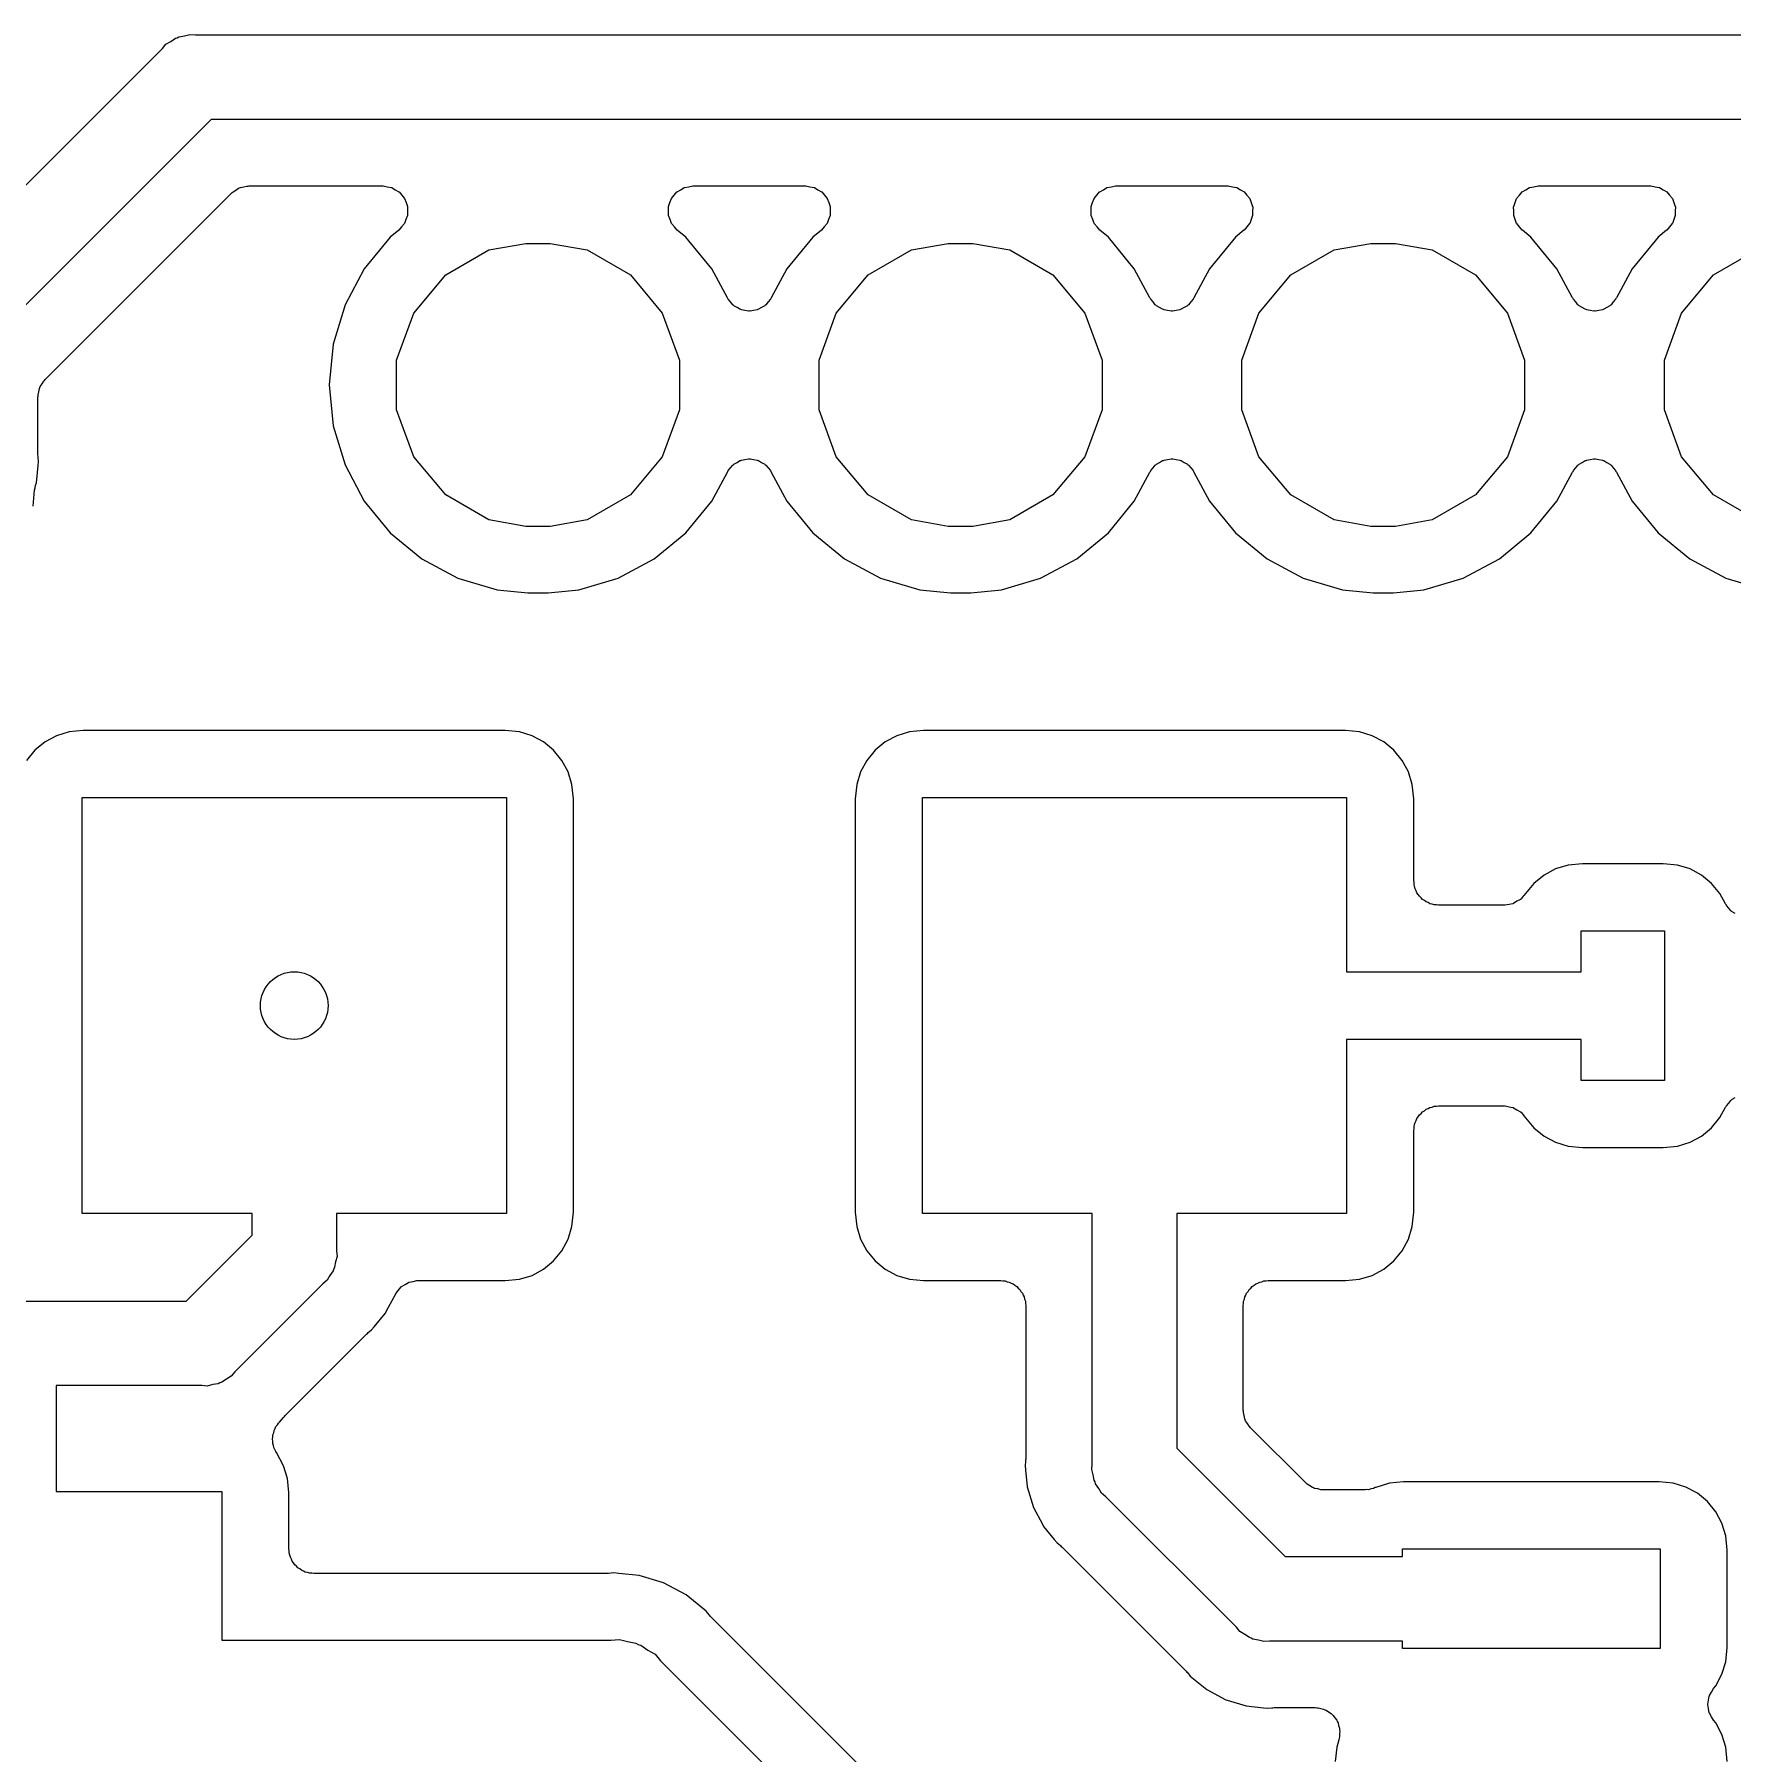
# Model space of a CAD drawing. Extents: x 91 to 190.2, y -113.9 to -59.9.
# Drawn here: x 110.9 to 121.11, y -70.98 to -60.64 of the extents above; entities that cross this region are included whole.
import ezdxf

# ---------------------------------------------------------------- set-up
doc = ezdxf.new("R2010")
doc.units = 0
doc.header["$MEASUREMENT"] = 0
doc.layers.add('BLACK', color=7, linetype='CONTINUOUS')

msp = doc.modelspace()

# ---------------------------------------------------------------- linework, layer by layer
at = {"layer": 'BLACK', "linetype": 'CONTINUOUS'}
for p, q in [((111.772, -60.6576), (111.805, -60.6518)), ((111.805, -60.6518), (111.838, -60.6431)), ((111.838, -60.6431), (111.871, -60.646)), ((111.871, -60.646), (133.947, -60.646)), ((110.098, -62.3026), (111.673, -60.7282)), ((111.673, -60.7282), (111.694, -60.7024)), ((111.694, -60.7024), (111.723, -60.6856)), ((111.723, -60.6856), (111.751, -60.6662)), ((111.751, -60.6662), (111.762, -60.6633)), ((111.762, -60.6633), (111.772, -60.6576)), ((111.965, -61.154), (110.524, -62.5952)), ((126.376, -61.154), (111.965, -61.154)), ((112.097, -61.5891), (112.114, -61.5793)), ((112.114, -61.5793), (112.13, -61.5681)), ((112.13, -61.5681), (112.136, -61.5663)), ((112.136, -61.5663), (112.142, -61.563)), ((112.142, -61.563), (112.161, -61.5596)), ((112.161, -61.5596), (112.18, -61.5546)), ((112.18, -61.5546), (112.187, -61.5551)), ((112.187, -61.5551), (112.193, -61.554)), ((112.193, -61.554), (112.998, -61.554)), ((112.998, -61.554), (112.999, -61.5541)), ((112.999, -61.5541), (112.999, -61.554)), ((112.999, -61.554), (113.024, -61.5587)), ((113.024, -61.5587), (113.049, -61.563)), ((113.049, -61.563), (113.05, -61.5635)), ((113.05, -61.5635), (113.051, -61.5636)), ((113.051, -61.5636), (113.072, -61.5765)), ((113.072, -61.5765), (113.094, -61.5891)), ((114.766, -61.5891), (114.788, -61.5765)), ((114.788, -61.5765), (114.809, -61.5636)), ((114.809, -61.5636), (114.81, -61.5635)), ((114.81, -61.5635), (114.811, -61.563)), ((114.811, -61.563), (114.836, -61.5587)), ((114.836, -61.5587), (114.861, -61.554)), ((114.861, -61.554), (114.861, -61.5541)), ((114.861, -61.5541), (114.862, -61.554)), ((114.862, -61.554), (115.538, -61.554)), ((115.538, -61.554), (115.539, -61.5541)), ((115.539, -61.5541), (115.539, -61.554)), ((115.539, -61.554), (115.564, -61.5587)), ((115.564, -61.5587), (115.589, -61.563)), ((115.589, -61.563), (115.59, -61.5635)), ((115.59, -61.5635), (115.591, -61.5636)), ((115.591, -61.5636), (115.612, -61.5765)), ((115.612, -61.5765), (115.634, -61.5891)), ((117.306, -61.5891), (117.328, -61.5765)), ((117.328, -61.5765), (117.349, -61.5636)), ((117.349, -61.5636), (117.35, -61.5635)), ((117.35, -61.5635), (117.351, -61.563)), ((117.351, -61.563), (117.376, -61.5587)), ((117.376, -61.5587), (117.401, -61.554)), ((117.401, -61.554), (117.401, -61.5541)), ((117.401, -61.5541), (117.402, -61.554)), ((117.402, -61.554), (118.078, -61.554)), ((118.078, -61.554), (118.079, -61.5541)), ((118.079, -61.5541), (118.079, -61.554)), ((118.079, -61.554), (118.104, -61.5587)), ((118.104, -61.5587), (118.129, -61.563)), ((118.129, -61.563), (118.13, -61.5635)), ((118.13, -61.5635), (118.131, -61.5636)), ((118.131, -61.5636), (118.152, -61.5765)), ((118.152, -61.5765), (118.174, -61.5891)), ((119.846, -61.5891), (119.868, -61.5765)), ((119.868, -61.5765), (119.889, -61.5636)), ((119.889, -61.5636), (119.89, -61.5635)), ((119.89, -61.5635), (119.891, -61.563)), ((119.891, -61.563), (119.916, -61.5587)), ((119.916, -61.5587), (119.941, -61.554)), ((119.941, -61.554), (119.941, -61.5541)), ((119.941, -61.5541), (119.942, -61.554)), ((119.942, -61.554), (120.618, -61.554)), ((120.618, -61.554), (120.619, -61.5541)), ((120.619, -61.5541), (120.619, -61.554)), ((120.619, -61.554), (120.644, -61.5587)), ((120.644, -61.5587), (120.669, -61.563)), ((120.669, -61.563), (120.67, -61.5635)), ((120.67, -61.5635), (120.671, -61.5636)), ((120.671, -61.5636), (120.692, -61.5765)), ((120.692, -61.5765), (120.714, -61.5891)), ((110.968, -62.717), (112.087, -61.5979)), ((112.087, -61.5979), (112.092, -61.5941)), ((112.092, -61.5941), (112.097, -61.5891)), ((113.094, -61.5891), (113.095, -61.5897)), ((113.095, -61.5897), (113.095, -61.5902)), ((113.095, -61.5902), (113.111, -61.6096)), ((113.111, -61.6096), (113.128, -61.629)), ((113.128, -61.629), (113.128, -61.6298)), ((113.128, -61.6298), (113.128, -61.6304)), ((113.128, -61.6304), (113.137, -61.6543)), ((113.137, -61.6543), (113.145, -61.678)), ((113.145, -61.678), (113.145, -61.6788)), ((113.145, -61.6788), (113.146, -61.6796)), ((113.146, -61.6796), (113.145, -61.7049)), ((114.714, -61.6796), (114.715, -61.6788)), ((114.715, -61.7049), (114.714, -61.6796)), ((114.715, -61.678), (114.723, -61.6543)), ((114.715, -61.6788), (114.715, -61.678)), ((114.723, -61.6543), (114.732, -61.6304)), ((114.732, -61.629), (114.749, -61.6096)), ((114.732, -61.6298), (114.732, -61.629)), ((114.732, -61.6304), (114.732, -61.6298)), ((114.749, -61.6096), (114.765, -61.5902)), ((114.765, -61.5897), (114.766, -61.5891)), ((114.765, -61.5902), (114.765, -61.5897)), ((115.634, -61.5891), (115.635, -61.5897)), ((115.635, -61.5897), (115.635, -61.5902)), ((115.635, -61.5902), (115.651, -61.6096)), ((115.651, -61.6096), (115.668, -61.629)), ((115.668, -61.629), (115.668, -61.6298)), ((115.668, -61.6298), (115.668, -61.6304)), ((115.668, -61.6304), (115.677, -61.6543)), ((115.677, -61.6543), (115.685, -61.678)), ((115.685, -61.678), (115.685, -61.6788)), ((115.685, -61.6788), (115.686, -61.6796)), ((115.686, -61.6796), (115.685, -61.7049)), ((117.254, -61.6796), (117.255, -61.6788)), ((117.255, -61.7049), (117.254, -61.6796)), ((117.255, -61.678), (117.263, -61.6543)), ((117.255, -61.6788), (117.255, -61.678)), ((117.263, -61.6543), (117.272, -61.6304)), ((117.272, -61.629), (117.289, -61.6096)), ((117.272, -61.6298), (117.272, -61.629)), ((117.272, -61.6304), (117.272, -61.6298)), ((117.289, -61.6096), (117.305, -61.5902)), ((117.305, -61.5897), (117.306, -61.5891)), ((117.305, -61.5902), (117.305, -61.5897)), ((118.174, -61.5891), (118.175, -61.5897)), ((118.175, -61.5897), (118.175, -61.5902)), ((118.175, -61.5902), (118.191, -61.6096)), ((118.191, -61.6096), (118.208, -61.629)), ((118.208, -61.629), (118.208, -61.6298)), ((118.208, -61.6298), (118.208, -61.6304)), ((118.208, -61.6304), (118.217, -61.6543)), ((118.217, -61.6543), (118.225, -61.678)), ((118.225, -61.678), (118.225, -61.6788)), ((118.225, -61.6788), (118.226, -61.6796)), ((118.226, -61.6796), (118.225, -61.7049)), ((119.794, -61.6796), (119.795, -61.6788)), ((119.795, -61.7049), (119.794, -61.6796)), ((119.795, -61.678), (119.803, -61.6543)), ((119.795, -61.6788), (119.795, -61.678)), ((119.803, -61.6543), (119.812, -61.6304)), ((119.812, -61.629), (119.829, -61.6096)), ((119.812, -61.6298), (119.812, -61.629)), ((119.812, -61.6304), (119.812, -61.6298)), ((119.829, -61.6096), (119.845, -61.5902)), ((119.845, -61.5897), (119.846, -61.5891)), ((119.845, -61.5902), (119.845, -61.5897)), ((120.714, -61.5891), (120.715, -61.5897)), ((120.715, -61.5897), (120.715, -61.5902)), ((120.715, -61.5902), (120.731, -61.6096)), ((120.731, -61.6096), (120.748, -61.629)), ((120.748, -61.629), (120.748, -61.6298)), ((120.748, -61.6298), (120.748, -61.6304)), ((120.748, -61.6304), (120.757, -61.6543)), ((120.757, -61.6543), (120.765, -61.678)), ((120.765, -61.678), (120.765, -61.6788)), ((120.765, -61.6788), (120.766, -61.6796)), ((120.766, -61.6796), (120.765, -61.7049)), ((113.127, -61.7804), (113.11, -61.7996)), ((113.128, -61.779), (113.127, -61.7796)), ((113.127, -61.7796), (113.127, -61.7804)), ((113.136, -61.7553), (113.128, -61.779)), ((113.145, -61.7317), (113.136, -61.7553)), ((113.145, -61.7049), (113.145, -61.73)), ((113.145, -61.73), (113.145, -61.7308)), ((113.145, -61.7308), (113.145, -61.7317)), ((114.715, -61.73), (114.715, -61.7049)), ((114.715, -61.7308), (114.715, -61.73)), ((114.715, -61.7317), (114.715, -61.7308)), ((114.724, -61.7553), (114.715, -61.7317)), ((114.732, -61.779), (114.724, -61.7553)), ((114.733, -61.7796), (114.732, -61.779)), ((114.733, -61.7804), (114.733, -61.7796)), ((114.75, -61.7996), (114.733, -61.7804)), ((115.667, -61.7804), (115.65, -61.7996)), ((115.668, -61.779), (115.667, -61.7796)), ((115.667, -61.7796), (115.667, -61.7804)), ((115.676, -61.7553), (115.668, -61.779)), ((115.685, -61.7317), (115.676, -61.7553)), ((115.685, -61.7049), (115.685, -61.73)), ((115.685, -61.73), (115.685, -61.7308)), ((115.685, -61.7308), (115.685, -61.7317)), ((117.255, -61.73), (117.255, -61.7049)), ((117.255, -61.7308), (117.255, -61.73)), ((117.255, -61.7317), (117.255, -61.7308)), ((117.264, -61.7553), (117.255, -61.7317)), ((117.272, -61.779), (117.264, -61.7553)), ((117.273, -61.7796), (117.272, -61.779)), ((117.273, -61.7804), (117.273, -61.7796)), ((117.29, -61.7996), (117.273, -61.7804)), ((118.207, -61.7804), (118.19, -61.7996)), ((118.208, -61.779), (118.207, -61.7796)), ((118.207, -61.7796), (118.207, -61.7804)), ((118.216, -61.7553), (118.208, -61.779)), ((118.225, -61.7317), (118.216, -61.7553)), ((118.225, -61.7049), (118.225, -61.73)), ((118.225, -61.73), (118.225, -61.7308)), ((118.225, -61.7308), (118.225, -61.7317)), ((119.795, -61.73), (119.795, -61.7049)), ((119.795, -61.7308), (119.795, -61.73)), ((119.795, -61.7317), (119.795, -61.7308)), ((119.804, -61.7553), (119.795, -61.7317)), ((119.812, -61.779), (119.804, -61.7553)), ((119.813, -61.7796), (119.812, -61.779)), ((119.813, -61.7804), (119.813, -61.7796)), ((119.83, -61.7996), (119.813, -61.7804)), ((120.747, -61.7804), (120.73, -61.7996)), ((120.748, -61.779), (120.747, -61.7796)), ((120.747, -61.7796), (120.747, -61.7804)), ((120.756, -61.7553), (120.748, -61.779)), ((120.765, -61.7317), (120.756, -61.7553)), ((120.765, -61.7049), (120.765, -61.73)), ((120.765, -61.73), (120.765, -61.7308)), ((120.765, -61.7308), (120.765, -61.7317)), ((113.042, -61.8618), (112.886, -62.0522)), ((113.093, -61.82), (113.042, -61.8618)), ((113.094, -61.8189), (113.093, -61.8193)), ((113.093, -61.8193), (113.093, -61.82)), ((113.11, -61.7996), (113.094, -61.8189)), ((114.766, -61.8189), (114.75, -61.7996)), ((114.767, -61.8193), (114.766, -61.8189)), ((114.767, -61.82), (114.767, -61.8193)), ((114.818, -61.8618), (114.767, -61.82)), ((114.974, -62.0522), (114.818, -61.8618)), ((115.582, -61.8618), (115.426, -62.0522)), ((115.633, -61.82), (115.582, -61.8618)), ((115.634, -61.8189), (115.633, -61.8193)), ((115.633, -61.8193), (115.633, -61.82)), ((115.65, -61.7996), (115.634, -61.8189)), ((117.306, -61.8189), (117.29, -61.7996)), ((117.307, -61.8193), (117.306, -61.8189)), ((117.307, -61.82), (117.307, -61.8193)), ((117.358, -61.8618), (117.307, -61.82)), ((117.514, -62.0522), (117.358, -61.8618)), ((118.122, -61.8618), (117.966, -62.0522)), ((118.173, -61.82), (118.122, -61.8618)), ((118.174, -61.8189), (118.173, -61.8193)), ((118.173, -61.8193), (118.173, -61.82)), ((118.19, -61.7996), (118.174, -61.8189)), ((119.846, -61.8189), (119.83, -61.7996)), ((119.847, -61.8193), (119.846, -61.8189)), ((119.847, -61.82), (119.847, -61.8193)), ((119.898, -61.8618), (119.847, -61.82)), ((120.054, -62.0522), (119.898, -61.8618)), ((120.662, -61.8618), (120.506, -62.0522)), ((120.713, -61.82), (120.662, -61.8618)), ((120.714, -61.8189), (120.713, -61.8193)), ((120.713, -61.8193), (120.713, -61.82)), ((120.73, -61.7996), (120.714, -61.8189)), ((113.375, -62.0888), (113.635, -61.9389)), ((113.635, -61.9389), (113.856, -61.9)), ((113.856, -61.9), (114.004, -61.9)), ((114.004, -61.9), (114.225, -61.9389)), ((114.225, -61.9389), (114.485, -62.0888)), ((115.915, -62.0888), (116.175, -61.9389)), ((116.175, -61.9389), (116.396, -61.9)), ((116.396, -61.9), (116.544, -61.9)), ((116.544, -61.9), (116.765, -61.9389)), ((116.765, -61.9389), (117.025, -62.0888)), ((118.455, -62.0888), (118.715, -61.9389)), ((118.715, -61.9389), (118.936, -61.9)), ((118.936, -61.9), (119.084, -61.9)), ((119.084, -61.9), (119.305, -61.9389)), ((119.305, -61.9389), (119.565, -62.0888)), ((120.995, -62.0888), (121.255, -61.9389)), ((112.886, -62.0522), (112.77, -62.2693)), ((113.183, -62.3184), (113.375, -62.0888)), ((114.485, -62.0888), (114.677, -62.3184)), ((115.068, -62.2268), (114.974, -62.0522)), ((115.426, -62.0522), (115.332, -62.2268)), ((115.723, -62.3184), (115.915, -62.0888)), ((117.025, -62.0888), (117.217, -62.3184)), ((117.608, -62.2268), (117.514, -62.0522)), ((117.966, -62.0522), (117.872, -62.2268)), ((118.263, -62.3184), (118.455, -62.0888)), ((119.565, -62.0888), (119.757, -62.3184)), ((120.148, -62.2268), (120.054, -62.0522)), ((120.506, -62.0522), (120.412, -62.2268)), ((120.803, -62.3184), (120.995, -62.0888)), ((112.77, -62.2693), (112.698, -62.505)), ((115.071, -62.2307), (115.068, -62.2268)), ((115.073, -62.2353), (115.071, -62.2307)), ((115.087, -62.2511), (115.073, -62.2353)), ((115.1, -62.2678), (115.087, -62.2511)), ((115.104, -62.2704), (115.1, -62.2678)), ((115.107, -62.2741), (115.104, -62.2704)), ((115.126, -62.2841), (115.107, -62.2741)), ((115.144, -62.2953), (115.126, -62.2841)), ((115.149, -62.2963), (115.144, -62.2953)), ((115.153, -62.2987), (115.149, -62.2963)), ((115.174, -62.3017), (115.153, -62.2987)), ((115.195, -62.306), (115.174, -62.3017)), ((115.2, -62.3053), (115.195, -62.306)), ((115.205, -62.306), (115.2, -62.3053)), ((115.226, -62.3017), (115.205, -62.306)), ((115.247, -62.2987), (115.226, -62.3017)), ((115.251, -62.2963), (115.247, -62.2987)), ((115.256, -62.2953), (115.251, -62.2963)), ((115.274, -62.2841), (115.256, -62.2953)), ((115.293, -62.2741), (115.274, -62.2841)), ((115.296, -62.2704), (115.293, -62.2741)), ((115.3, -62.2678), (115.296, -62.2704)), ((115.313, -62.2511), (115.3, -62.2678)), ((115.327, -62.2353), (115.313, -62.2511)), ((115.329, -62.2307), (115.327, -62.2353)), ((115.332, -62.2268), (115.329, -62.2307)), ((117.611, -62.2307), (117.608, -62.2268)), ((117.613, -62.2353), (117.611, -62.2307)), ((117.627, -62.2511), (117.613, -62.2353)), ((117.64, -62.2678), (117.627, -62.2511)), ((117.644, -62.2704), (117.64, -62.2678)), ((117.647, -62.2741), (117.644, -62.2704)), ((117.666, -62.2841), (117.647, -62.2741)), ((117.684, -62.2953), (117.666, -62.2841)), ((117.689, -62.2963), (117.684, -62.2953)), ((117.693, -62.2987), (117.689, -62.2963)), ((117.714, -62.3017), (117.693, -62.2987)), ((117.735, -62.306), (117.714, -62.3017)), ((117.74, -62.3053), (117.735, -62.306)), ((117.745, -62.306), (117.74, -62.3053)), ((117.766, -62.3017), (117.745, -62.306)), ((117.787, -62.2987), (117.766, -62.3017)), ((117.791, -62.2963), (117.787, -62.2987)), ((117.796, -62.2953), (117.791, -62.2963)), ((117.814, -62.2841), (117.796, -62.2953)), ((117.833, -62.2741), (117.814, -62.2841)), ((117.836, -62.2704), (117.833, -62.2741)), ((117.84, -62.2678), (117.836, -62.2704)), ((117.853, -62.2511), (117.84, -62.2678)), ((117.867, -62.2353), (117.853, -62.2511)), ((117.869, -62.2307), (117.867, -62.2353)), ((117.872, -62.2268), (117.869, -62.2307)), ((120.151, -62.2307), (120.148, -62.2268)), ((120.153, -62.2353), (120.151, -62.2307)), ((120.167, -62.2511), (120.153, -62.2353)), ((120.18, -62.2678), (120.167, -62.2511)), ((120.184, -62.2704), (120.18, -62.2678)), ((120.187, -62.2741), (120.184, -62.2704)), ((120.206, -62.2841), (120.187, -62.2741)), ((120.224, -62.2953), (120.206, -62.2841)), ((120.229, -62.2963), (120.224, -62.2953)), ((120.233, -62.2987), (120.229, -62.2963)), ((120.254, -62.3017), (120.233, -62.2987)), ((120.275, -62.306), (120.254, -62.3017)), ((120.28, -62.3053), (120.275, -62.306)), ((120.285, -62.306), (120.28, -62.3053)), ((120.306, -62.3017), (120.285, -62.306)), ((120.327, -62.2987), (120.306, -62.3017)), ((120.331, -62.2963), (120.327, -62.2987)), ((120.336, -62.2953), (120.331, -62.2963)), ((120.354, -62.2841), (120.336, -62.2953)), ((120.373, -62.2741), (120.354, -62.2841)), ((120.376, -62.2704), (120.373, -62.2741)), ((120.38, -62.2678), (120.376, -62.2704)), ((120.393, -62.2511), (120.38, -62.2678)), ((120.407, -62.2353), (120.393, -62.2511)), ((120.409, -62.2307), (120.407, -62.2353)), ((120.412, -62.2268), (120.409, -62.2307)), ((113.08, -62.6001), (113.183, -62.3184)), ((114.677, -62.3184), (114.78, -62.6001)), ((115.62, -62.6001), (115.723, -62.3184)), ((117.217, -62.3184), (117.32, -62.6001)), ((118.16, -62.6001), (118.263, -62.3184)), ((119.757, -62.3184), (119.86, -62.6001)), ((120.7, -62.6001), (120.803, -62.3184)), ((112.698, -62.505), (112.674, -62.75)), ((113.08, -62.8999), (113.08, -62.6001)), ((114.78, -62.6001), (114.78, -62.8999)), ((115.62, -62.8999), (115.62, -62.6001)), ((117.32, -62.6001), (117.32, -62.8999)), ((118.16, -62.8999), (118.16, -62.6001)), ((119.86, -62.6001), (119.86, -62.8999)), ((120.7, -62.8999), (120.7, -62.6001)), ((110.964, -62.7224), (110.968, -62.717)), ((110.924, -62.823), (110.925, -62.8165)), ((110.925, -62.81), (110.93, -62.791)), ((110.925, -62.8165), (110.925, -62.81)), ((110.93, -62.791), (110.933, -62.7717)), ((110.933, -62.7717), (110.936, -62.766)), ((110.936, -62.766), (110.938, -62.7596)), ((110.938, -62.7596), (110.949, -62.7436)), ((110.949, -62.7436), (110.959, -62.7266)), ((110.959, -62.7266), (110.964, -62.7224)), ((112.674, -62.75), (112.698, -62.995)), ((110.924, -63.1705), (110.924, -62.823)), ((113.183, -63.1816), (113.08, -62.8999)), ((114.78, -62.8999), (114.677, -63.1816)), ((115.723, -63.1816), (115.62, -62.8999)), ((117.32, -62.8999), (117.217, -63.1816)), ((118.263, -63.1816), (118.16, -62.8999)), ((119.86, -62.8999), (119.757, -63.1816)), ((120.803, -63.1816), (120.7, -62.8999)), ((112.698, -62.995), (112.77, -63.2307)), ((110.915, -63.3382), (110.925, -63.2348)), ((110.925, -63.1778), (110.924, -63.1705)), ((110.925, -63.1852), (110.925, -63.1778)), ((110.927, -63.21), (110.925, -63.1852)), ((110.925, -63.2348), (110.927, -63.21)), ((110.925, -63.2348), (110.925, -63.2348)), ((110.925, -63.2348), (110.925, -63.2348)), ((112.77, -63.2307), (112.886, -63.4478)), ((113.375, -63.4112), (113.183, -63.1816)), ((114.677, -63.1816), (114.485, -63.4112)), ((115.087, -63.2489), (115.1, -63.2322)), ((115.1, -63.2322), (115.104, -63.2296)), ((115.104, -63.2296), (115.107, -63.2259)), ((115.107, -63.2259), (115.126, -63.2159)), ((115.126, -63.2159), (115.144, -63.2047)), ((115.144, -63.2047), (115.149, -63.2037)), ((115.149, -63.2037), (115.153, -63.2013)), ((115.153, -63.2013), (115.174, -63.1983)), ((115.174, -63.1983), (115.195, -63.194)), ((115.195, -63.194), (115.2, -63.1947)), ((115.2, -63.1947), (115.205, -63.194)), ((115.205, -63.194), (115.226, -63.1983)), ((115.226, -63.1983), (115.247, -63.2013)), ((115.247, -63.2013), (115.251, -63.2037)), ((115.251, -63.2037), (115.256, -63.2047)), ((115.256, -63.2047), (115.274, -63.2159)), ((115.274, -63.2159), (115.293, -63.2259)), ((115.293, -63.2259), (115.296, -63.2296)), ((115.296, -63.2296), (115.3, -63.2322)), ((115.3, -63.2322), (115.313, -63.2489)), ((115.915, -63.4112), (115.723, -63.1816)), ((117.217, -63.1816), (117.025, -63.4112)), ((117.627, -63.2489), (117.64, -63.2322)), ((117.64, -63.2322), (117.644, -63.2296)), ((117.644, -63.2296), (117.647, -63.2259)), ((117.647, -63.2259), (117.666, -63.2159)), ((117.666, -63.2159), (117.684, -63.2047)), ((117.684, -63.2047), (117.689, -63.2037)), ((117.689, -63.2037), (117.693, -63.2013)), ((117.693, -63.2013), (117.714, -63.1983)), ((117.714, -63.1983), (117.735, -63.194)), ((117.735, -63.194), (117.74, -63.1947)), ((117.74, -63.1947), (117.745, -63.194)), ((117.745, -63.194), (117.766, -63.1983)), ((117.766, -63.1983), (117.787, -63.2013)), ((117.787, -63.2013), (117.791, -63.2037)), ((117.791, -63.2037), (117.796, -63.2047)), ((117.796, -63.2047), (117.814, -63.2159)), ((117.814, -63.2159), (117.833, -63.2259)), ((117.833, -63.2259), (117.836, -63.2296)), ((117.836, -63.2296), (117.84, -63.2322)), ((117.84, -63.2322), (117.853, -63.2489)), ((118.455, -63.4112), (118.263, -63.1816)), ((119.757, -63.1816), (119.565, -63.4112)), ((120.167, -63.2489), (120.18, -63.2322)), ((120.18, -63.2322), (120.184, -63.2296)), ((120.184, -63.2296), (120.187, -63.2259)), ((120.187, -63.2259), (120.206, -63.2159)), ((120.206, -63.2159), (120.224, -63.2047)), ((120.224, -63.2047), (120.229, -63.2037)), ((120.229, -63.2037), (120.233, -63.2013)), ((120.233, -63.2013), (120.254, -63.1983)), ((120.254, -63.1983), (120.275, -63.194)), ((120.275, -63.194), (120.28, -63.1947)), ((120.28, -63.1947), (120.285, -63.194)), ((120.285, -63.194), (120.306, -63.1983)), ((120.306, -63.1983), (120.327, -63.2013)), ((120.327, -63.2013), (120.331, -63.2037)), ((120.331, -63.2037), (120.336, -63.2047)), ((120.336, -63.2047), (120.354, -63.2159)), ((120.354, -63.2159), (120.373, -63.2259)), ((120.373, -63.2259), (120.376, -63.2296)), ((120.376, -63.2296), (120.38, -63.2322)), ((120.38, -63.2322), (120.393, -63.2489)), ((120.995, -63.4112), (120.803, -63.1816)), ((110.91, -63.3544), (110.915, -63.3382)), ((114.974, -63.4478), (115.068, -63.2732)), ((115.068, -63.2732), (115.071, -63.2693)), ((115.071, -63.2693), (115.073, -63.2647)), ((115.073, -63.2647), (115.087, -63.2489)), ((115.313, -63.2489), (115.327, -63.2647)), ((115.327, -63.2647), (115.329, -63.2693)), ((115.329, -63.2693), (115.332, -63.2732)), ((115.332, -63.2732), (115.426, -63.4478)), ((117.514, -63.4478), (117.608, -63.2732)), ((117.608, -63.2732), (117.611, -63.2693)), ((117.611, -63.2693), (117.613, -63.2647)), ((117.613, -63.2647), (117.627, -63.2489)), ((117.853, -63.2489), (117.867, -63.2647)), ((117.867, -63.2647), (117.869, -63.2693)), ((117.869, -63.2693), (117.872, -63.2732)), ((117.872, -63.2732), (117.966, -63.4478)), ((120.054, -63.4478), (120.148, -63.2732)), ((120.148, -63.2732), (120.151, -63.2693)), ((120.151, -63.2693), (120.153, -63.2647)), ((120.153, -63.2647), (120.167, -63.2489)), ((120.393, -63.2489), (120.407, -63.2647)), ((120.407, -63.2647), (120.409, -63.2693)), ((120.409, -63.2693), (120.412, -63.2732)), ((120.412, -63.2732), (120.506, -63.4478)), ((110.895, -63.4782), (110.904, -63.3832)), ((110.904, -63.3832), (110.908, -63.369)), ((110.908, -63.369), (110.91, -63.3544)), ((113.635, -63.5611), (113.375, -63.4112)), ((114.485, -63.4112), (114.225, -63.5611)), ((116.175, -63.5611), (115.915, -63.4112)), ((117.025, -63.4112), (116.765, -63.5611)), ((118.715, -63.5611), (118.455, -63.4112)), ((119.565, -63.4112), (119.305, -63.5611)), ((121.255, -63.5611), (120.995, -63.4112)), ((112.886, -63.4478), (113.042, -63.6382)), ((114.818, -63.6382), (114.974, -63.4478)), ((115.426, -63.4478), (115.582, -63.6382)), ((117.358, -63.6382), (117.514, -63.4478)), ((117.966, -63.4478), (118.122, -63.6382)), ((119.898, -63.6382), (120.054, -63.4478)), ((120.506, -63.4478), (120.662, -63.6382)), ((113.042, -63.6382), (113.232, -63.7944)), ((113.856, -63.6), (113.635, -63.5611)), ((114.004, -63.6), (113.856, -63.6)), ((114.225, -63.5611), (114.004, -63.6)), ((114.628, -63.7944), (114.818, -63.6382)), ((115.582, -63.6382), (115.772, -63.7944)), ((116.396, -63.6), (116.175, -63.5611)), ((116.544, -63.6), (116.396, -63.6)), ((116.765, -63.5611), (116.544, -63.6)), ((117.168, -63.7944), (117.358, -63.6382)), ((118.122, -63.6382), (118.312, -63.7944)), ((118.936, -63.6), (118.715, -63.5611)), ((119.084, -63.6), (118.936, -63.6)), ((119.305, -63.5611), (119.084, -63.6)), ((119.708, -63.7944), (119.898, -63.6382)), ((120.662, -63.6382), (120.852, -63.7944)), ((113.232, -63.7944), (113.449, -63.9104)), ((114.411, -63.9104), (114.628, -63.7944)), ((115.772, -63.7944), (115.989, -63.9104)), ((116.951, -63.9104), (117.168, -63.7944)), ((118.312, -63.7944), (118.529, -63.9104)), ((119.491, -63.9104), (119.708, -63.7944)), ((120.852, -63.7944), (121.069, -63.9104)), ((113.449, -63.9104), (113.685, -63.9819)), ((114.175, -63.9819), (114.411, -63.9104)), ((115.989, -63.9104), (116.225, -63.9819)), ((116.715, -63.9819), (116.951, -63.9104)), ((118.529, -63.9104), (118.765, -63.9819)), ((119.255, -63.9819), (119.491, -63.9104)), ((121.069, -63.9104), (121.305, -63.9819)), ((113.685, -63.9819), (113.869, -64)), ((113.869, -64), (113.991, -64)), ((113.991, -64), (114.175, -63.9819)), ((116.225, -63.9819), (116.409, -64)), ((116.409, -64), (116.531, -64)), ((116.531, -64), (116.715, -63.9819)), ((118.765, -63.9819), (118.949, -64)), ((118.949, -64), (119.071, -64)), ((119.071, -64), (119.255, -63.9819)), ((111.036, -64.8587), (110.967, -64.8958)), ((111.112, -64.8358), (111.036, -64.8587)), ((111.197, -64.8273), (111.112, -64.8358)), ((113.733, -64.8273), (111.197, -64.8273)), ((113.818, -64.8358), (113.733, -64.8273)), ((113.894, -64.8587), (113.818, -64.8358)), ((113.963, -64.8958), (113.894, -64.8587)), ((116.086, -64.8587), (116.017, -64.8958)), ((116.162, -64.8358), (116.086, -64.8587)), ((116.247, -64.8273), (116.162, -64.8358)), ((118.783, -64.8273), (116.247, -64.8273)), ((118.868, -64.8358), (118.783, -64.8273)), ((118.944, -64.8587), (118.868, -64.8358)), ((119.013, -64.8958), (118.944, -64.8587)), ((110.906, -64.9458), (110.856, -65.0067)), ((110.967, -64.8958), (110.906, -64.9458)), ((114.024, -64.9458), (113.963, -64.8958)), ((114.074, -65.0067), (114.024, -64.9458)), ((115.956, -64.9458), (115.906, -65.0067)), ((116.017, -64.8958), (115.956, -64.9458)), ((119.074, -64.9458), (119.013, -64.8958)), ((119.124, -65.0067), (119.074, -64.9458)), ((114.111, -65.0762), (114.074, -65.0067)), ((114.134, -65.1516), (114.111, -65.0762)), ((115.869, -65.0762), (115.846, -65.1516)), ((115.906, -65.0067), (115.869, -65.0762)), ((119.161, -65.0762), (119.124, -65.0067)), ((119.184, -65.1516), (119.161, -65.0762)), ((114.143, -65.2374), (114.134, -65.1516)), ((115.846, -65.1516), (115.837, -65.2374)), ((119.193, -65.2374), (119.184, -65.1516)), ((111.19, -67.73), (111.19, -65.23)), ((111.19, -65.23), (113.74, -65.23)), ((113.74, -65.23), (113.74, -67.73)), ((114.143, -67.7226), (114.143, -65.2374)), ((115.837, -65.2374), (115.837, -67.7226)), ((116.24, -67.73), (116.24, -65.23)), ((116.24, -65.23), (118.79, -65.23)), ((118.79, -65.23), (118.79, -66.2768)), ((119.193, -65.7268), (119.193, -65.2374)), ((119.977, -65.6958), (119.916, -65.7458)), ((120.046, -65.6587), (119.977, -65.6958)), ((120.122, -65.6358), (120.046, -65.6587)), ((120.207, -65.6273), (120.122, -65.6358)), ((120.693, -65.6273), (120.207, -65.6273)), ((120.778, -65.6358), (120.693, -65.6273)), ((120.854, -65.6587), (120.778, -65.6358)), ((120.923, -65.6958), (120.854, -65.6587)), ((120.984, -65.7458), (120.923, -65.6958)), ((119.195, -65.7397), (119.193, -65.7268)), ((119.195, -65.7528), (119.195, -65.7397)), ((119.199, -65.7652), (119.195, -65.7528)), ((119.202, -65.7781), (119.199, -65.7652)), ((119.208, -65.7895), (119.202, -65.7781)), ((119.213, -65.8018), (119.208, -65.7895)), ((119.221, -65.8119), (119.213, -65.8018)), ((119.228, -65.8232), (119.221, -65.8119)), ((119.856, -65.8181), (119.851, -65.8231)), ((119.916, -65.7458), (119.856, -65.8181)), ((121.034, -65.8067), (120.984, -65.7458)), ((121.068, -65.8694), (121.034, -65.8067)), ((119.238, -65.8317), (119.228, -65.8232)), ((119.246, -65.8417), (119.238, -65.8317)), ((119.258, -65.8483), (119.246, -65.8417)), ((119.268, -65.8567), (119.258, -65.8483)), ((119.28, -65.8612), (119.268, -65.8567)), ((119.291, -65.8678), (119.28, -65.8612)), ((119.304, -65.87), (119.291, -65.8678)), ((119.317, -65.8745), (119.304, -65.87)), ((119.33, -65.8745), (119.317, -65.8745)), ((119.343, -65.8768), (119.33, -65.8745)), ((119.738, -65.8768), (119.343, -65.8768)), ((119.741, -65.8764), (119.738, -65.8768)), ((119.743, -65.8767), (119.741, -65.8764)), ((119.766, -65.8719), (119.743, -65.8767)), ((119.79, -65.8678), (119.766, -65.8719)), ((119.792, -65.8665), (119.79, -65.8678)), ((119.794, -65.866), (119.792, -65.8665)), ((119.814, -65.8535), (119.794, -65.866)), ((119.835, -65.8417), (119.814, -65.8535)), ((119.836, -65.8398), (119.835, -65.8417)), ((119.839, -65.8385), (119.836, -65.8398)), ((119.851, -65.8231), (119.839, -65.8385)), ((121.071, -65.8733), (121.068, -65.8694)), ((121.073, -65.8779), (121.071, -65.8733)), ((121.087, -65.8937), (121.073, -65.8779)), ((121.1, -65.9104), (121.087, -65.8937)), ((121.104, -65.913), (121.1, -65.9104)), ((121.107, -65.9167), (121.104, -65.913)), ((121.126, -65.9267), (121.107, -65.9167)), ((120.2, -66.2768), (120.2, -66.03)), ((120.2, -66.03), (120.7, -66.03)), ((120.7, -66.03), (120.7, -66.93)), ((118.79, -66.2768), (120.2, -66.2768)), ((120.2, -66.6832), (118.79, -66.6832)), ((118.79, -66.6832), (118.79, -67.73)), ((120.2, -66.93), (120.2, -66.6832)), ((120.7, -66.93), (120.2, -66.93)), ((121.087, -67.0663), (121.1, -67.0496)), ((121.1, -67.0496), (121.104, -67.047)), ((121.104, -67.047), (121.107, -67.0433)), ((121.107, -67.0433), (121.126, -67.0333)), ((119.208, -67.1705), (119.213, -67.1582)), ((119.213, -67.1582), (119.221, -67.1481)), ((119.221, -67.1481), (119.228, -67.1368)), ((119.228, -67.1368), (119.238, -67.1283)), ((119.238, -67.1283), (119.246, -67.1183)), ((119.246, -67.1183), (119.258, -67.1117)), ((119.258, -67.1117), (119.268, -67.1033)), ((119.268, -67.1033), (119.28, -67.0988)), ((119.28, -67.0988), (119.291, -67.0922)), ((119.291, -67.0922), (119.304, -67.09)), ((119.304, -67.09), (119.317, -67.0855)), ((119.317, -67.0855), (119.33, -67.0855)), ((119.33, -67.0855), (119.343, -67.0832)), ((119.343, -67.0832), (119.738, -67.0832)), ((119.738, -67.0832), (119.741, -67.0836)), ((119.741, -67.0836), (119.743, -67.0833)), ((119.743, -67.0833), (119.766, -67.0881)), ((119.766, -67.0881), (119.79, -67.0922)), ((119.79, -67.0922), (119.792, -67.0935)), ((119.792, -67.0935), (119.794, -67.094)), ((119.794, -67.094), (119.814, -67.1065)), ((119.814, -67.1065), (119.835, -67.1183)), ((119.835, -67.1183), (119.836, -67.1202)), ((119.836, -67.1202), (119.839, -67.1215)), ((119.839, -67.1215), (119.851, -67.1369)), ((119.851, -67.1369), (119.856, -67.1419)), ((119.856, -67.1419), (119.916, -67.2142)), ((120.984, -67.2142), (121.034, -67.1533)), ((121.034, -67.1533), (121.068, -67.0906)), ((121.068, -67.0906), (121.071, -67.0867)), ((121.071, -67.0867), (121.073, -67.0821)), ((121.073, -67.0821), (121.087, -67.0663)), ((119.193, -67.2332), (119.195, -67.2203)), ((119.193, -67.7226), (119.193, -67.2332)), ((119.195, -67.2072), (119.199, -67.1948)), ((119.195, -67.2203), (119.195, -67.2072)), ((119.199, -67.1948), (119.202, -67.1819)), ((119.202, -67.1819), (119.208, -67.1705)), ((119.916, -67.2142), (119.977, -67.2642)), ((119.977, -67.2642), (120.046, -67.3013)), ((120.854, -67.3013), (120.923, -67.2642)), ((120.923, -67.2642), (120.984, -67.2142)), ((120.046, -67.3013), (120.122, -67.3242)), ((120.122, -67.3242), (120.207, -67.3327)), ((120.207, -67.3327), (120.693, -67.3327)), ((120.693, -67.3327), (120.778, -67.3242)), ((120.778, -67.3242), (120.854, -67.3013)), ((112.211, -67.73), (111.19, -67.73)), ((112.211, -67.8598), (112.211, -67.73)), ((113.74, -67.73), (112.719, -67.73)), ((112.719, -67.73), (112.719, -67.9539)), ((114.134, -67.8084), (114.143, -67.7226)), ((115.837, -67.7226), (115.846, -67.8084)), ((117.261, -67.73), (116.24, -67.73)), ((117.261, -69.2339), (117.261, -67.73)), ((118.79, -67.73), (117.769, -67.73)), ((117.769, -67.73), (117.769, -69.1398)), ((119.184, -67.8084), (119.193, -67.7226)), ((111.815, -68.256), (112.211, -67.8598)), ((114.074, -67.9533), (114.111, -67.8838)), ((114.111, -67.8838), (114.134, -67.8084)), ((115.846, -67.8084), (115.869, -67.8838)), ((115.869, -67.8838), (115.906, -67.9533)), ((119.124, -67.9533), (119.161, -67.8838)), ((119.161, -67.8838), (119.184, -67.8084)), ((112.722, -67.9875), (112.713, -68.02)), ((112.719, -67.9539), (112.722, -67.9875)), ((114.024, -68.0142), (114.074, -67.9533)), ((115.906, -67.9533), (115.956, -68.0142)), ((119.074, -68.0142), (119.124, -67.9533)), ((112.699, -68.074), (112.679, -68.1016)), ((112.702, -68.063), (112.699, -68.074)), ((112.707, -68.0532), (112.702, -68.063)), ((112.713, -68.02), (112.707, -68.0532)), ((113.894, -68.1013), (113.963, -68.0642)), ((113.963, -68.0642), (114.024, -68.0142)), ((115.956, -68.0142), (116.017, -68.0642)), ((116.017, -68.0642), (116.086, -68.1013)), ((118.944, -68.1013), (119.013, -68.0642)), ((119.013, -68.0642), (119.074, -68.0142)), ((112.637, -68.1524), (112.107, -68.6818)), ((112.663, -68.1308), (112.637, -68.1524)), ((112.679, -68.1016), (112.663, -68.1308)), ((113.077, -68.2077), (113.092, -68.1896)), ((113.092, -68.1896), (113.107, -68.171)), ((113.107, -68.171), (113.109, -68.1697)), ((113.109, -68.1697), (113.11, -68.1678)), ((113.11, -68.1678), (113.131, -68.1559)), ((113.131, -68.1559), (113.151, -68.1435)), ((113.151, -68.1435), (113.153, -68.1429)), ((113.153, -68.1429), (113.156, -68.1417)), ((113.156, -68.1417), (113.179, -68.1376)), ((113.179, -68.1376), (113.202, -68.1327)), ((113.202, -68.1327), (113.204, -68.1331)), ((113.204, -68.1331), (113.207, -68.1327)), ((113.207, -68.1327), (113.733, -68.1327)), ((113.733, -68.1327), (113.818, -68.1242)), ((113.818, -68.1242), (113.894, -68.1013)), ((116.086, -68.1013), (116.162, -68.1242)), ((116.162, -68.1242), (116.247, -68.1327)), ((116.247, -68.1327), (116.711, -68.1327)), ((116.711, -68.1327), (116.724, -68.1349)), ((116.724, -68.1349), (116.737, -68.1349)), ((116.737, -68.1349), (116.749, -68.1394)), ((116.749, -68.1394), (116.762, -68.1417)), ((116.762, -68.1417), (116.774, -68.1483)), ((116.774, -68.1483), (116.786, -68.1528)), ((116.786, -68.1528), (116.796, -68.1612)), ((116.796, -68.1612), (116.807, -68.1678)), ((116.807, -68.1678), (116.816, -68.1778)), ((116.816, -68.1778), (116.826, -68.1862)), ((116.826, -68.1862), (116.832, -68.1976)), ((118.198, -68.1976), (118.204, -68.1862)), ((118.204, -68.1862), (118.214, -68.1778)), ((118.214, -68.1778), (118.223, -68.1678)), ((118.223, -68.1678), (118.234, -68.1612)), ((118.234, -68.1612), (118.244, -68.1528)), ((118.244, -68.1528), (118.256, -68.1483)), ((118.256, -68.1483), (118.268, -68.1417)), ((118.268, -68.1417), (118.281, -68.1394)), ((118.281, -68.1394), (118.293, -68.1349)), ((118.293, -68.1349), (118.306, -68.1349)), ((118.306, -68.1349), (118.319, -68.1327)), ((118.319, -68.1327), (118.783, -68.1327)), ((118.783, -68.1327), (118.868, -68.1242)), ((118.868, -68.1242), (118.944, -68.1013)), ((108.484, -68.256), (111.815, -68.256)), ((113.011, -68.3301), (113.031, -68.2929)), ((113.031, -68.2929), (113.075, -68.212)), ((113.031, -68.2929), (113.031, -68.2929)), ((113.075, -68.212), (113.076, -68.21)), ((113.076, -68.21), (113.077, -68.2077)), ((116.832, -68.1976), (116.841, -68.2077)), ((116.841, -68.2077), (116.845, -68.22)), ((116.845, -68.22), (116.852, -68.2314)), ((116.852, -68.2314), (116.854, -68.2443)), ((116.854, -68.2443), (116.859, -68.2566)), ((116.859, -68.2566), (116.859, -68.2697)), ((116.859, -68.2697), (116.861, -68.2827)), ((116.861, -68.2827), (116.861, -69.2055)), ((118.169, -68.2827), (118.171, -68.2697)), ((118.169, -68.912), (118.169, -68.2827)), ((118.171, -68.2566), (118.176, -68.2443)), ((118.171, -68.2697), (118.171, -68.2566)), ((118.176, -68.2443), (118.178, -68.2314)), ((118.178, -68.2314), (118.185, -68.22)), ((118.185, -68.22), (118.189, -68.2077)), ((118.189, -68.2077), (118.198, -68.1976)), ((112.945, -68.4104), (113.011, -68.3301)), ((112.41, -68.9445), (112.9, -68.4554)), ((112.9, -68.4554), (112.906, -68.4511)), ((112.906, -68.4511), (112.91, -68.4455)), ((112.91, -68.4455), (112.93, -68.4297)), ((112.93, -68.4297), (112.945, -68.4104)), ((112.945, -68.4104), (112.945, -68.4104)), ((112.086, -68.7076), (112.057, -68.7244)), ((112.107, -68.6818), (112.086, -68.7076)), ((111.909, -68.764), (111.034, -68.764)), ((111.034, -68.764), (111.034, -69.4)), ((111.942, -68.7669), (111.909, -68.764)), ((111.975, -68.7582), (111.942, -68.7669)), ((112.008, -68.7524), (111.975, -68.7582)), ((112.018, -68.7467), (112.008, -68.7524)), ((112.029, -68.7438), (112.018, -68.7467)), ((112.057, -68.7244), (112.029, -68.7438)), ((118.17, -68.9185), (118.169, -68.912)), ((118.17, -68.925), (118.17, -68.9185)), ((112.351, -69.0227), (112.355, -69.0104)), ((112.355, -69.0104), (112.364, -69.0004)), ((112.364, -69.0004), (112.371, -68.9892)), ((112.371, -68.9892), (112.377, -68.9837)), ((112.377, -68.9837), (112.4, -68.9554)), ((112.4, -68.9554), (112.406, -68.9506)), ((112.406, -68.9506), (112.41, -68.9445)), ((118.175, -68.944), (118.17, -68.925)), ((118.178, -68.9633), (118.175, -68.944)), ((118.181, -68.969), (118.178, -68.9633)), ((118.183, -68.9754), (118.181, -68.969)), ((118.194, -68.9914), (118.183, -68.9754)), ((118.204, -69.0084), (118.194, -68.9914)), ((118.209, -69.0126), (118.204, -69.0084)), ((118.213, -69.018), (118.209, -69.0126)), ((118.542, -69.3471), (118.213, -69.018)), ((112.334, -69.0852), (112.337, -69.0723)), ((112.337, -69.0981), (112.334, -69.0852)), ((112.336, -69.1113), (112.337, -69.0981)), ((112.341, -69.1236), (112.336, -69.1113)), ((112.337, -69.0592), (112.342, -69.0469)), ((112.337, -69.0723), (112.337, -69.0592)), ((112.343, -69.1366), (112.341, -69.1236)), ((112.342, -69.0469), (112.344, -69.034)), ((112.344, -69.034), (112.351, -69.0227)), ((112.349, -69.148), (112.343, -69.1366)), ((112.354, -69.1604), (112.349, -69.148)), ((112.359, -69.1664), (112.354, -69.1604)), ((112.401, -69.2462), (112.359, -69.1664)), ((116.86, -69.2202), (116.858, -69.245)), ((116.861, -69.2055), (116.86, -69.2128)), ((116.86, -69.2128), (116.86, -69.2202)), ((117.769, -69.1398), (118.42, -69.791)), ((112.424, -69.3216), (112.401, -69.2462)), ((112.433, -69.4074), (112.424, -69.3216)), ((116.858, -69.245), (116.86, -69.2698)), ((116.86, -69.2698), (116.86, -69.2698)), ((116.86, -69.2698), (116.86, -69.2698)), ((116.86, -69.2698), (116.87, -69.3732)), ((117.258, -69.2675), (117.261, -69.2339)), ((117.267, -69.3), (117.258, -69.2675)), ((117.273, -69.3332), (117.267, -69.3)), ((111.034, -69.4), (112.03, -69.4)), ((112.03, -69.4), (112.03, -70.294)), ((112.433, -69.744), (112.433, -69.4074)), ((116.87, -69.3732), (116.908, -69.4965)), ((117.278, -69.343), (117.273, -69.3332)), ((117.281, -69.354), (117.278, -69.343)), ((117.301, -69.3816), (117.281, -69.354)), ((117.317, -69.4108), (117.301, -69.3816)), ((117.343, -69.4325), (117.317, -69.4108)), ((118.128, -70.2168), (117.343, -69.4325)), ((118.547, -69.3509), (118.542, -69.3471)), ((118.552, -69.3559), (118.547, -69.3509)), ((118.569, -69.3657), (118.552, -69.3559)), ((118.585, -69.3769), (118.569, -69.3657)), ((118.591, -69.3787), (118.585, -69.3769)), ((118.597, -69.382), (118.591, -69.3787)), ((118.616, -69.3854), (118.597, -69.382)), ((118.635, -69.3904), (118.616, -69.3854)), ((118.642, -69.3899), (118.635, -69.3904)), ((118.648, -69.391), (118.642, -69.3899)), ((118.901, -69.391), (118.648, -69.391)), ((118.912, -69.3891), (118.901, -69.391)), ((118.922, -69.3895), (118.912, -69.3891)), ((118.937, -69.3847), (118.922, -69.3895)), ((118.952, -69.382), (118.937, -69.3847)), ((118.962, -69.3766), (118.952, -69.382)), ((118.965, -69.3755), (118.962, -69.3766)), ((119.047, -69.3508), (118.965, -69.3755)), ((119.132, -69.3423), (119.047, -69.3508)), ((120.668, -69.3423), (119.132, -69.3423)), ((120.753, -69.3508), (120.668, -69.3423)), ((120.829, -69.3737), (120.753, -69.3508)), ((120.898, -69.4108), (120.829, -69.3737)), ((120.959, -69.4608), (120.898, -69.4108)), ((116.908, -69.4965), (116.962, -69.5972)), ((121.009, -69.5217), (120.959, -69.4608)), ((121.046, -69.5912), (121.009, -69.5217)), ((116.962, -69.5972), (116.962, -69.5972)), ((116.962, -69.5972), (116.969, -69.6101)), ((116.969, -69.6101), (117.033, -69.688)), ((121.069, -69.6666), (121.046, -69.5912)), ((112.435, -69.7569), (112.433, -69.744)), ((117.033, -69.688), (117.033, -69.688)), ((117.033, -69.688), (117.05, -69.7097)), ((117.05, -69.7097), (117.07, -69.7255)), ((117.07, -69.7255), (117.074, -69.7311)), ((117.074, -69.7311), (117.08, -69.7354)), ((117.08, -69.7354), (117.825, -70.4795)), ((119.125, -69.791), (119.125, -69.745)), ((119.125, -69.745), (120.675, -69.745)), ((120.675, -69.745), (120.675, -70.345)), ((121.078, -69.7524), (121.069, -69.6666)), ((112.435, -69.77), (112.435, -69.7569)), ((112.439, -69.7824), (112.435, -69.77)), ((112.442, -69.7953), (112.439, -69.7824)), ((112.448, -69.8067), (112.442, -69.7953)), ((112.453, -69.819), (112.448, -69.8067)), ((112.461, -69.8291), (112.453, -69.819)), ((112.468, -69.8404), (112.461, -69.8291)), ((112.478, -69.8489), (112.468, -69.8404)), ((112.486, -69.8589), (112.478, -69.8489)), ((118.42, -69.791), (119.125, -69.791)), ((121.078, -70.3376), (121.078, -69.7524)), ((112.498, -69.8655), (112.486, -69.8589)), ((112.508, -69.8739), (112.498, -69.8655)), ((112.52, -69.8784), (112.508, -69.8739)), ((112.531, -69.885), (112.52, -69.8784)), ((112.544, -69.8872), (112.531, -69.885)), ((112.557, -69.8917), (112.544, -69.8872)), ((112.57, -69.8917), (112.557, -69.8917)), ((112.583, -69.894), (112.57, -69.8917)), ((114.339, -69.894), (112.583, -69.894)), ((114.347, -69.8927), (114.339, -69.894)), ((114.354, -69.8933), (114.347, -69.8927)), ((114.385, -69.8902), (114.354, -69.8933)), ((114.416, -69.8933), (114.385, -69.8902)), ((114.538, -69.9053), (114.416, -69.8933)), ((114.416, -69.8933), (114.416, -69.8933)), ((114.416, -69.8933), (114.416, -69.8933)), ((114.685, -69.95), (114.538, -69.9053)), ((114.821, -70.0225), (114.685, -69.95)), ((114.94, -70.1201), (114.821, -70.0225)), ((114.96, -70.1442), (114.94, -70.1201)), ((114.965, -70.149), (114.96, -70.1442)), ((114.97, -70.1551), (114.965, -70.149)), ((115.9, -71.0854), (114.97, -70.1551)), ((118.149, -70.2426), (118.128, -70.2168)), ((118.178, -70.2594), (118.149, -70.2426)), ((118.206, -70.2788), (118.178, -70.2594)), ((112.03, -70.294), (114.368, -70.294)), ((114.368, -70.294), (114.419, -70.2896)), ((114.419, -70.2896), (114.468, -70.3027)), ((114.468, -70.3027), (114.517, -70.3115)), ((114.517, -70.3115), (114.532, -70.32)), ((114.532, -70.32), (114.548, -70.3244)), ((114.548, -70.3244), (114.59, -70.3534)), ((114.59, -70.3534), (114.634, -70.3786)), ((118.217, -70.2817), (118.206, -70.2788)), ((118.227, -70.2874), (118.217, -70.2817)), ((118.26, -70.2932), (118.227, -70.2874)), ((118.293, -70.3019), (118.26, -70.2932)), ((118.326, -70.299), (118.293, -70.3019)), ((119.125, -70.299), (118.326, -70.299)), ((119.125, -70.345), (119.125, -70.299)), ((120.675, -70.345), (119.125, -70.345)), ((121.069, -70.4234), (121.078, -70.3376)), ((114.634, -70.3786), (114.666, -70.4174)), ((114.666, -70.4174), (115.638, -71.3888)), ((121.046, -70.4988), (121.069, -70.4234)), ((117.825, -70.4795), (117.829, -70.4856)), ((117.829, -70.4856), (117.835, -70.4904)), ((117.835, -70.4904), (117.85, -70.5097)), ((117.85, -70.5097), (117.87, -70.5255)), ((117.87, -70.5255), (117.87, -70.5255)), ((117.87, -70.5255), (117.95, -70.5914)), ((120.996, -70.5848), (121.009, -70.5683)), ((121.009, -70.5683), (121.046, -70.4988)), ((117.95, -70.5914), (118.064, -70.6521)), ((118.064, -70.6521), (118.072, -70.6547)), ((118.072, -70.6547), (118.072, -70.6547)), ((118.072, -70.6547), (118.187, -70.6895)), ((120.962, -70.6784), (120.966, -70.6543)), ((120.966, -70.6543), (120.97, -70.6302)), ((120.97, -70.6302), (120.971, -70.6288)), ((120.971, -70.6272), (120.984, -70.6061)), ((120.971, -70.6288), (120.971, -70.6272)), ((120.984, -70.6061), (120.996, -70.5848)), ((118.187, -70.6895), (118.29, -70.6997)), ((118.29, -70.6997), (118.29, -70.6997)), ((118.29, -70.6997), (118.29, -70.6997)), ((118.29, -70.6997), (118.315, -70.7022)), ((118.315, -70.7022), (118.34, -70.6997)), ((118.34, -70.6997), (118.347, -70.7003)), ((118.347, -70.7003), (118.354, -70.699)), ((118.354, -70.699), (118.601, -70.699)), ((118.601, -70.699), (118.61, -70.7006)), ((118.61, -70.7006), (118.619, -70.7001)), ((118.619, -70.7001), (118.635, -70.7051)), ((118.635, -70.7051), (118.652, -70.708)), ((118.652, -70.708), (118.66, -70.7126)), ((118.66, -70.7126), (118.668, -70.7152)), ((118.668, -70.7152), (118.682, -70.7255)), ((118.682, -70.7255), (118.697, -70.7341)), ((118.697, -70.7341), (118.703, -70.741)), ((118.703, -70.741), (118.71, -70.7465)), ((118.71, -70.7465), (118.719, -70.7608)), ((118.719, -70.7608), (118.731, -70.774)), ((118.731, -70.774), (118.734, -70.7825)), ((120.962, -70.68), (120.962, -70.6784)), ((120.962, -70.6816), (120.962, -70.68)), ((120.966, -70.7056), (120.962, -70.6816)), ((120.97, -70.7298), (120.966, -70.7056)), ((120.971, -70.7312), (120.97, -70.7298)), ((120.971, -70.7328), (120.971, -70.7312)), ((120.984, -70.7539), (120.971, -70.7328)), ((120.996, -70.7752), (120.984, -70.7539)), ((121.009, -70.7917), (120.996, -70.7752)), ((118.734, -70.7825), (118.739, -70.7901)), ((118.739, -70.7901), (118.742, -70.8068)), ((118.742, -70.8068), (118.748, -70.823)), ((118.748, -70.875), (118.745, -70.8836)), ((118.748, -70.823), (118.748, -70.832)), ((118.748, -70.832), (118.75, -70.8408)), ((118.75, -70.8408), (118.748, -70.8579)), ((118.748, -70.8579), (118.748, -70.875)), ((121.046, -70.8612), (121.009, -70.7917)), ((121.069, -70.9366), (121.046, -70.8612)), ((118.731, -70.9366), (118.722, -71.0224)), ((118.744, -70.8925), (118.731, -70.9366)), ((118.745, -70.8836), (118.744, -70.8925)), ((121.078, -71.0224), (121.069, -70.9366))]:
    msp.add_line(p, q, dxfattribs=at)
at = {"layer": 'BLACK'}
msp.add_circle((112.465, -66.48), 0.2032, dxfattribs=at)

doc.saveas('drawing.dxf')
